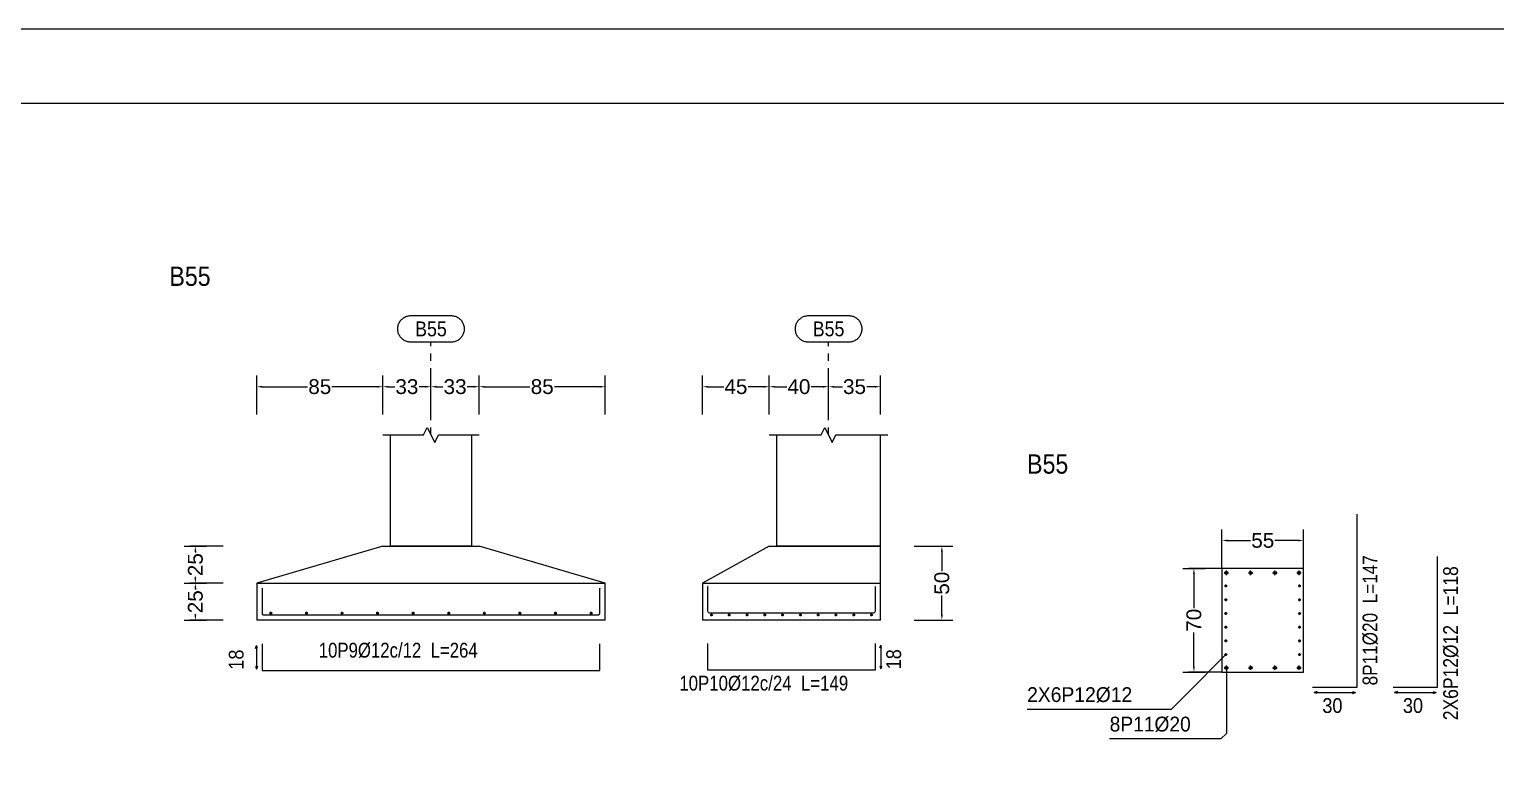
# Model space of a CAD drawing. Header units: millimetres. Extents: x 0 to 147, y 0 to 144.
# Drawn here: x 25.52 to 45.3, y 32.2 to 42 of the extents above; entities that cross this region are included whole.
import ezdxf
from ezdxf.enums import TextEntityAlignment as Align

# ---------------------------------------------------------------- set-up
doc = ezdxf.new("R2010")
doc.units = ezdxf.units.MM
doc.linetypes.add('CYPE_PUNTO', pattern=[0.075, 0, -0.075])
for name, color, linetype, lineweight in [('CIM_COTAS', 2, 'Continuous', 0), ('CIM_DIB_ARMADOS', 4, 'Continuous', 0), ('CIM_GEOMETRIA', 2, 'Continuous', 0), ('CIM_REFEREN', 2, 'Continuous', 0), ('CIM_TXT_ARMADOS', 3, 'Continuous', 0), ('RECUAD_LIMITES', 2, 'Continuous', 0), ('RECUAD_MARCO', 1, 'Continuous', 20)]:
    doc.layers.add(name, color=color, linetype=linetype, lineweight=lineweight)
doc.styles.add('CYPETXT_0.3_romans', font='arial.ttf', dxfattribs={"height": 0.2})
doc.styles.add('CYPETXT_romans', font='arial.ttf', dxfattribs={"height": 0.2})
doc.dimstyles.new('cype_arrow', dxfattribs={"dimtxt": 0.18, "dimasz": 0.075, "dimexe": 0.075, "dimexo": 0.075, "dimgap": 0, "dimtad": 0, "dimdec": 4, "dimzin": 0, "dimdsep": 46, "dimtxsty": 'CYPETXT_0.3_romans', "dimcen": 0.09, "dimadec": 0, "dimazin": 0, "dimtfac": 1, "dimtdec": 4, "dimtofl": 0, "dimtmove": 2, "dimatfit": 3, "dimfxl": 1, "dimtolj": 1, "dimtzin": 0, "dimarcsym": 0})

# ---------------------------------------------------------------- blocks, each defined once
blk = doc.blocks.new('*D329')
at = {"layer": 'CIM_COTAS', "color": 0, "lineweight": -2, "transparency": 16777216}
for p, q in [((28.586, 36.804), (28.586, 37.254)), ((30.286, 36.804), (30.286, 37.254)), ((28.661, 37.179), (29.271, 37.179)), ((30.211, 37.179), (29.6, 37.179))]:
    blk.add_line(p, q, dxfattribs=at)
at = {"layer": 'CIM_COTAS', "color": 0, "transparency": 16777216}
for points in [[(28.661, 37.191), (28.661, 37.166), (28.586, 37.179)], [(30.211, 37.191), (30.211, 37.166), (30.286, 37.179)]]:
    blk.add_solid(points, dxfattribs=at)
at = {"layer": 'Defpoints', "color": 0, "transparency": 16777216}
for p in [(30.286, 37.179), (28.586, 36.729), (30.286, 36.729)]:
    blk.add_point(p, dxfattribs=at)
at = {"layer": 'CIM_COTAS', "color": 0, "transparency": 16777216, "insert": (29.436, 37.179), "char_height": 0.2, "attachment_point": 5, "style": 'CYPETXT_0.3_romans'}
blk.add_mtext('\\A1;85', dxfattribs=at)
blk = doc.blocks.new('*D330')
at = {"layer": 'CIM_COTAS', "color": 0, "lineweight": -2, "transparency": 16777216}
for p, q in [((30.286, 36.804), (30.286, 37.254)), ((30.936, 36.804), (30.936, 37.254)), ((30.361, 37.179), (30.446, 37.179)), ((30.861, 37.179), (30.775, 37.179))]:
    blk.add_line(p, q, dxfattribs=at)
at = {"layer": 'CIM_COTAS', "color": 0, "transparency": 16777216}
for points in [[(30.361, 37.191), (30.361, 37.166), (30.286, 37.179)], [(30.861, 37.191), (30.861, 37.166), (30.936, 37.179)]]:
    blk.add_solid(points, dxfattribs=at)
at = {"layer": 'Defpoints', "color": 0, "transparency": 16777216}
for p in [(30.936, 37.179), (30.286, 36.729), (30.936, 36.729)]:
    blk.add_point(p, dxfattribs=at)
at = {"layer": 'CIM_COTAS', "color": 0, "transparency": 16777216, "insert": (30.611, 37.179), "char_height": 0.2, "attachment_point": 5, "style": 'CYPETXT_0.3_romans'}
blk.add_mtext('\\A1;33', dxfattribs=at)
blk = doc.blocks.new('*D331')
at = {"layer": 'CIM_COTAS', "color": 0, "lineweight": -2, "transparency": 16777216}
for p, q in [((30.936, 36.804), (30.936, 37.254)), ((31.586, 36.804), (31.586, 37.254)), ((31.011, 37.179), (31.096, 37.179)), ((31.511, 37.179), (31.425, 37.179))]:
    blk.add_line(p, q, dxfattribs=at)
at = {"layer": 'CIM_COTAS', "color": 0, "transparency": 16777216}
for points in [[(31.011, 37.191), (31.011, 37.166), (30.936, 37.179)], [(31.511, 37.191), (31.511, 37.166), (31.586, 37.179)]]:
    blk.add_solid(points, dxfattribs=at)
at = {"layer": 'Defpoints', "color": 0, "transparency": 16777216}
for p in [(31.586, 37.179), (30.936, 36.729), (31.586, 36.729)]:
    blk.add_point(p, dxfattribs=at)
at = {"layer": 'CIM_COTAS', "color": 0, "transparency": 16777216, "insert": (31.261, 37.179), "char_height": 0.2, "attachment_point": 5, "style": 'CYPETXT_0.3_romans'}
blk.add_mtext('\\A1;33', dxfattribs=at)
blk = doc.blocks.new('*D332')
at = {"layer": 'CIM_COTAS', "color": 0, "lineweight": -2, "transparency": 16777216}
for p, q in [((31.586, 36.804), (31.586, 37.254)), ((33.286, 36.804), (33.286, 37.254)), ((31.661, 37.179), (32.271, 37.179)), ((33.211, 37.179), (32.6, 37.179))]:
    blk.add_line(p, q, dxfattribs=at)
at = {"layer": 'CIM_COTAS', "color": 0, "transparency": 16777216}
for points in [[(31.661, 37.191), (31.661, 37.166), (31.586, 37.179)], [(33.211, 37.191), (33.211, 37.166), (33.286, 37.179)]]:
    blk.add_solid(points, dxfattribs=at)
at = {"layer": 'Defpoints', "color": 0, "transparency": 16777216}
for p in [(33.286, 37.179), (31.586, 36.729), (33.286, 36.729)]:
    blk.add_point(p, dxfattribs=at)
at = {"layer": 'CIM_COTAS', "color": 0, "transparency": 16777216, "insert": (32.436, 37.179), "char_height": 0.2, "attachment_point": 5, "style": 'CYPETXT_0.3_romans'}
blk.add_mtext('\\A1;85', dxfattribs=at)
blk = doc.blocks.new('*D333')
at = {"layer": 'CIM_COTAS', "color": 0, "lineweight": -2, "transparency": 16777216}
for p, q in [((28.133, 34.528), (27.683, 34.528)), ((27.758, 34.453), (27.758, 34.444)), ((28.133, 34.028), (27.683, 34.028)), ((27.758, 34.103), (27.758, 34.112))]:
    blk.add_line(p, q, dxfattribs=at)
at = {"layer": 'CIM_COTAS', "color": 0, "transparency": 16777216}
for points in [[(27.745, 34.453), (27.77, 34.453), (27.758, 34.528)], [(27.745, 34.103), (27.77, 34.103), (27.758, 34.028)]]:
    blk.add_solid(points, dxfattribs=at)
at = {"layer": 'Defpoints', "color": 0, "transparency": 16777216}
for p in [(27.758, 34.528), (28.208, 34.528), (28.208, 34.028)]:
    blk.add_point(p, dxfattribs=at)
at = {"layer": 'CIM_COTAS', "color": 0, "transparency": 16777216, "insert": (27.758, 34.278), "char_height": 0.2, "attachment_point": 5, "rotation": 90, "style": 'CYPETXT_0.3_romans'}
blk.add_mtext('\\A1;25', dxfattribs=at)
blk = doc.blocks.new('*D334')
at = {"layer": 'CIM_COTAS', "color": 0, "lineweight": -2, "transparency": 16777216}
for p, q in [((28.133, 35.028), (27.683, 35.028)), ((27.758, 34.953), (27.758, 34.944)), ((28.133, 34.528), (27.683, 34.528)), ((27.758, 34.603), (27.758, 34.612))]:
    blk.add_line(p, q, dxfattribs=at)
at = {"layer": 'CIM_COTAS', "color": 0, "transparency": 16777216}
for points in [[(27.745, 34.953), (27.77, 34.953), (27.758, 35.028)], [(27.745, 34.603), (27.77, 34.603), (27.758, 34.528)]]:
    blk.add_solid(points, dxfattribs=at)
at = {"layer": 'Defpoints', "color": 0, "transparency": 16777216}
for p in [(27.758, 35.028), (28.208, 35.028), (28.208, 34.528)]:
    blk.add_point(p, dxfattribs=at)
at = {"layer": 'CIM_COTAS', "color": 0, "transparency": 16777216, "insert": (27.758, 34.778), "char_height": 0.2, "attachment_point": 5, "rotation": 90, "style": 'CYPETXT_0.3_romans'}
blk.add_mtext('\\A1;25', dxfattribs=at)
blk = doc.blocks.new('*D335')
at = {"layer": 'CIM_COTAS', "color": 0, "lineweight": -2, "transparency": 16777216}
for p, q in [((34.599, 36.804), (34.599, 37.254)), ((35.499, 36.804), (35.499, 37.254)), ((34.674, 37.179), (34.884, 37.179)), ((35.424, 37.179), (35.215, 37.179))]:
    blk.add_line(p, q, dxfattribs=at)
at = {"layer": 'CIM_COTAS', "color": 0, "transparency": 16777216}
for points in [[(34.674, 37.191), (34.674, 37.166), (34.599, 37.179)], [(35.424, 37.191), (35.424, 37.166), (35.499, 37.179)]]:
    blk.add_solid(points, dxfattribs=at)
at = {"layer": 'Defpoints', "color": 0, "transparency": 16777216}
for p in [(35.499, 37.179), (34.599, 36.729), (35.499, 36.729)]:
    blk.add_point(p, dxfattribs=at)
at = {"layer": 'CIM_COTAS', "color": 0, "transparency": 16777216, "insert": (35.049, 37.179), "char_height": 0.2, "attachment_point": 5, "style": 'CYPETXT_0.3_romans'}
blk.add_mtext('\\A1;45', dxfattribs=at)
blk = doc.blocks.new('*D336')
at = {"layer": 'CIM_COTAS', "color": 0, "lineweight": -2, "transparency": 16777216}
for p, q in [((35.499, 36.804), (35.499, 37.254)), ((36.299, 36.804), (36.299, 37.254)), ((35.574, 37.179), (35.734, 37.179)), ((36.224, 37.179), (36.065, 37.179))]:
    blk.add_line(p, q, dxfattribs=at)
at = {"layer": 'CIM_COTAS', "color": 0, "transparency": 16777216}
for points in [[(35.574, 37.191), (35.574, 37.166), (35.499, 37.179)], [(36.224, 37.191), (36.224, 37.166), (36.299, 37.179)]]:
    blk.add_solid(points, dxfattribs=at)
at = {"layer": 'Defpoints', "color": 0, "transparency": 16777216}
for p in [(36.299, 37.179), (35.499, 36.729), (36.299, 36.729)]:
    blk.add_point(p, dxfattribs=at)
at = {"layer": 'CIM_COTAS', "color": 0, "transparency": 16777216, "insert": (35.899, 37.179), "char_height": 0.2, "attachment_point": 5, "style": 'CYPETXT_0.3_romans'}
blk.add_mtext('\\A1;40', dxfattribs=at)
blk = doc.blocks.new('*D337')
at = {"layer": 'CIM_COTAS', "color": 0, "lineweight": -2, "transparency": 16777216}
for p, q in [((36.299, 36.804), (36.299, 37.254)), ((36.999, 36.804), (36.999, 37.254)), ((36.374, 37.179), (36.485, 37.179)), ((36.924, 37.179), (36.813, 37.179))]:
    blk.add_line(p, q, dxfattribs=at)
at = {"layer": 'CIM_COTAS', "color": 0, "transparency": 16777216}
for points in [[(36.374, 37.191), (36.374, 37.166), (36.299, 37.179)], [(36.924, 37.191), (36.924, 37.166), (36.999, 37.179)]]:
    blk.add_solid(points, dxfattribs=at)
at = {"layer": 'Defpoints', "color": 0, "transparency": 16777216}
for p in [(36.999, 37.179), (36.299, 36.729), (36.999, 36.729)]:
    blk.add_point(p, dxfattribs=at)
at = {"layer": 'CIM_COTAS', "color": 0, "transparency": 16777216, "insert": (36.649, 37.179), "char_height": 0.2, "attachment_point": 5, "style": 'CYPETXT_0.3_romans'}
blk.add_mtext('\\A1;35', dxfattribs=at)
blk = doc.blocks.new('*D338')
at = {"layer": 'CIM_COTAS', "color": 0, "lineweight": -2, "transparency": 16777216}
for p, q in [((37.452, 35.028), (37.902, 35.028)), ((37.827, 34.953), (37.827, 34.692)), ((37.827, 34.103), (37.827, 34.364)), ((37.452, 34.028), (37.902, 34.028))]:
    blk.add_line(p, q, dxfattribs=at)
at = {"layer": 'CIM_COTAS', "color": 0, "transparency": 16777216}
for points in [[(37.815, 34.953), (37.84, 34.953), (37.827, 35.028)], [(37.815, 34.103), (37.84, 34.103), (37.827, 34.028)]]:
    blk.add_solid(points, dxfattribs=at)
at = {"layer": 'Defpoints', "color": 0, "transparency": 16777216}
for p in [(37.377, 35.028), (37.827, 35.028), (37.377, 34.028)]:
    blk.add_point(p, dxfattribs=at)
at = {"layer": 'CIM_COTAS', "color": 0, "transparency": 16777216, "insert": (37.827, 34.528), "char_height": 0.2, "attachment_point": 5, "rotation": 90, "style": 'CYPETXT_0.3_romans'}
blk.add_mtext('\\A1;50', dxfattribs=at)
blk = doc.blocks.new('*D341')
at = {"layer": 'CIM_COTAS', "color": 0, "lineweight": -2, "transparency": 16777216}
for p, q in [((41.606, 34.73), (41.606, 35.18)), ((41.681, 35.105), (41.991, 35.105)), ((42.631, 35.105), (42.32, 35.105)), ((42.706, 34.73), (42.706, 35.18))]:
    blk.add_line(p, q, dxfattribs=at)
at = {"layer": 'CIM_COTAS', "color": 0, "transparency": 16777216}
for points in [[(41.681, 35.117), (41.681, 35.092), (41.606, 35.105)], [(42.631, 35.117), (42.631, 35.092), (42.706, 35.105)]]:
    blk.add_solid(points, dxfattribs=at)
at = {"layer": 'Defpoints', "color": 0, "transparency": 16777216}
for p in [(42.706, 35.105), (41.606, 34.655), (42.706, 34.655)]:
    blk.add_point(p, dxfattribs=at)
at = {"layer": 'CIM_COTAS', "color": 0, "transparency": 16777216, "insert": (42.156, 35.105), "char_height": 0.2, "attachment_point": 5, "style": 'CYPETXT_0.3_romans'}
blk.add_mtext('\\A1;55', dxfattribs=at)
blk = doc.blocks.new('*D342')
at = {"layer": 'CIM_COTAS', "color": 0, "lineweight": -2, "transparency": 16777216}
for p, q in [((41.602, 34.728), (41.152, 34.728)), ((41.227, 34.653), (41.227, 34.191)), ((41.227, 33.403), (41.227, 33.864)), ((41.602, 33.328), (41.152, 33.328))]:
    blk.add_line(p, q, dxfattribs=at)
at = {"layer": 'CIM_COTAS', "color": 0, "transparency": 16777216}
for points in [[(41.215, 34.653), (41.24, 34.653), (41.227, 34.728)], [(41.215, 33.403), (41.24, 33.403), (41.227, 33.328)]]:
    blk.add_solid(points, dxfattribs=at)
at = {"layer": 'Defpoints', "color": 0, "transparency": 16777216}
for p in [(41.227, 34.728), (41.677, 34.728), (41.677, 33.328)]:
    blk.add_point(p, dxfattribs=at)
at = {"layer": 'CIM_COTAS', "color": 0, "transparency": 16777216, "insert": (41.227, 34.028), "char_height": 0.2, "attachment_point": 5, "rotation": 90, "style": 'CYPETXT_0.3_romans'}
blk.add_mtext('\\A1;70', dxfattribs=at)

msp = doc.modelspace()

# ---------------------------------------------------------------- hatches: boundary and pattern name
at = {"layer": 'CIM_DIB_ARMADOS'}
h = msp.add_hatch(color=256, dxfattribs=at)
edge = h.paths.add_edge_path(flags=0)
edge.add_arc((28.65765, 34.45981), 0.0016, 0, 360)
h = msp.add_hatch(color=256, dxfattribs=at)
edge = h.paths.add_edge_path(flags=0)
edge.add_arc((33.21365, 34.45981), 0.0016, 0, 360)
h = msp.add_hatch(color=256, dxfattribs=at)
edge = h.paths.add_edge_path(flags=0)
edge.add_arc((34.67115, 34.48381), 0.0016, 0, 360)
h = msp.add_hatch(color=256, dxfattribs=at)
edge = h.paths.add_edge_path(flags=0)
edge.add_arc((36.92715, 34.48381), 0.0016, 0, 360)

# ---------------------------------------------------------------- linework, layer by layer
at = {"layer": 'CIM_COTAS', "linetype": 'CYPE_PUNTO'}
for p, q in [((30.93565, 36.52781), (30.93565, 37.77881)), ((36.29915, 36.52781), (36.29915, 37.77881))]:
    msp.add_line(p, q, dxfattribs=at)
at = {"layer": 'CIM_COTAS'}
for p, q in [((28.58565, 37.02881), (28.58565, 37.32881)), ((30.28565, 37.02881), (30.28565, 37.32881)), ((30.28565, 37.02881), (30.28565, 37.32881)), ((30.93565, 37.02881), (30.93565, 37.32881)), ((30.93565, 37.02881), (30.93565, 37.32881)), ((31.58565, 37.02881), (31.58565, 37.32881)), ((31.58565, 37.02881), (31.58565, 37.32881)), ((33.28565, 37.02881), (33.28565, 37.32881)), ((34.59915, 37.02881), (34.59915, 37.32881)), ((35.49915, 37.02881), (35.49915, 37.32881)), ((35.49915, 37.02881), (35.49915, 37.32881)), ((36.29915, 37.02881), (36.29915, 37.32881)), ((36.29915, 37.02881), (36.29915, 37.32881)), ((36.99915, 37.02881), (36.99915, 37.32881)), ((41.6057, 34.95481), (41.6057, 35.25481)), ((42.7057, 34.95481), (42.7057, 35.25481)), ((27.60765, 35.02781), (27.90765, 35.02781)), ((37.67715, 35.02781), (37.97715, 35.02781)), ((41.07715, 34.72781), (41.37715, 34.72781)), ((27.60765, 34.52781), (27.90765, 34.52781)), ((27.60765, 34.52781), (27.90765, 34.52781)), ((27.60765, 34.02781), (27.90765, 34.02781)), ((37.67715, 34.02781), (37.97715, 34.02781)), ((41.07715, 33.32781), (41.37715, 33.32781))]:
    msp.add_line(p, q, dxfattribs=at)
for points in [[(31.20415, 38.13881), (31.21617, 38.13841), (31.22814, 38.13721), (31.24, 38.13521), (31.25171, 38.13242), (31.26319, 38.12886), (31.27442, 38.12453), (31.28533, 38.11947), (31.29588, 38.11369), (31.30602, 38.10721), (31.3157, 38.10008), (31.32489, 38.09231), (31.33354, 38.08395), (31.34161, 38.07503), (31.34906, 38.06559), (31.35587, 38.05567), (31.362, 38.04532), (31.36743, 38.03458), (31.37212, 38.02351), (31.37607, 38.01214), (31.37925, 38.00054), (31.38164, 37.98875), (31.38325, 37.97683), (31.38405, 37.96483), (31.38405, 37.9528), (31.38325, 37.9408), (31.38164, 37.92888), (31.37925, 37.91709), (31.37607, 37.90549), (31.37212, 37.89412), (31.36743, 37.88305), (31.362, 37.87231), (31.35587, 37.86196), (31.34906, 37.85204), (31.34161, 37.8426), (31.33354, 37.83368), (31.32489, 37.82532), (31.3157, 37.81755), (31.30602, 37.81042), (31.29588, 37.80394), (31.28533, 37.79816), (31.27442, 37.7931), (31.26319, 37.78877), (31.25171, 37.78521), (31.24, 37.78242), (31.22814, 37.78042), (31.21617, 37.77922), (31.20415, 37.77881), (30.66715, 37.77881), (30.65513, 37.77922), (30.64316, 37.78042), (30.6313, 37.78242), (30.61959, 37.78521), (30.60811, 37.78877), (30.59688, 37.7931), (30.58597, 37.79816), (30.57542, 37.80394), (30.56528, 37.81042), (30.5556, 37.81755), (30.54641, 37.82532), (30.53776, 37.83368), (30.52969, 37.8426), (30.52224, 37.85204), (30.51543, 37.86196), (30.5093, 37.87231), (30.50387, 37.88305), (30.49918, 37.89412), (30.49523, 37.90549), (30.49205, 37.91709), (30.48966, 37.92888), (30.48805, 37.9408), (30.48725, 37.9528), (30.48725, 37.96483), (30.48805, 37.97683), (30.48966, 37.98875), (30.49205, 38.00054), (30.49523, 38.01214), (30.49918, 38.02351), (30.50387, 38.03458), (30.5093, 38.04532), (30.51543, 38.05567), (30.52224, 38.06559), (30.52969, 38.07503), (30.53776, 38.08395), (30.54641, 38.09231), (30.5556, 38.10008), (30.56528, 38.10721), (30.57542, 38.11369), (30.58597, 38.11947), (30.59688, 38.12453), (30.60811, 38.12886), (30.61959, 38.13242), (30.6313, 38.13521), (30.64316, 38.13721), (30.65513, 38.13841), (30.66715, 38.13881), (31.20415, 38.13881)], [(36.56765, 38.13881), (36.57967, 38.13841), (36.59164, 38.13721), (36.6035, 38.13521), (36.61521, 38.13242), (36.62669, 38.12886), (36.63792, 38.12453), (36.64883, 38.11947), (36.65938, 38.11369), (36.66952, 38.10721), (36.6792, 38.10008), (36.68839, 38.09231), (36.69704, 38.08395), (36.70511, 38.07503), (36.71256, 38.06559), (36.71937, 38.05567), (36.7255, 38.04532), (36.73093, 38.03458), (36.73562, 38.02351), (36.73957, 38.01214), (36.74275, 38.00054), (36.74514, 37.98875), (36.74675, 37.97683), (36.74755, 37.96483), (36.74755, 37.9528), (36.74675, 37.9408), (36.74514, 37.92888), (36.74275, 37.91709), (36.73957, 37.90549), (36.73562, 37.89412), (36.73093, 37.88305), (36.7255, 37.87231), (36.71937, 37.86196), (36.71256, 37.85204), (36.70511, 37.8426), (36.69704, 37.83368), (36.68839, 37.82532), (36.6792, 37.81755), (36.66952, 37.81042), (36.65938, 37.80394), (36.64883, 37.79816), (36.63792, 37.7931), (36.62669, 37.78877), (36.61521, 37.78521), (36.6035, 37.78242), (36.59164, 37.78042), (36.57967, 37.77922), (36.56765, 37.77881), (36.03065, 37.77881), (36.01863, 37.77922), (36.00666, 37.78042), (35.9948, 37.78242), (35.98309, 37.78521), (35.97161, 37.78877), (35.96038, 37.7931), (35.94947, 37.79816), (35.93892, 37.80394), (35.92878, 37.81042), (35.9191, 37.81755), (35.90991, 37.82532), (35.90126, 37.83368), (35.89319, 37.8426), (35.88574, 37.85204), (35.87893, 37.86196), (35.8728, 37.87231), (35.86737, 37.88305), (35.86268, 37.89412), (35.85873, 37.90549), (35.85555, 37.91709), (35.85316, 37.92888), (35.85155, 37.9408), (35.85075, 37.9528), (35.85075, 37.96483), (35.85155, 37.97683), (35.85316, 37.98875), (35.85555, 38.00054), (35.85873, 38.01214), (35.86268, 38.02351), (35.86737, 38.03458), (35.8728, 38.04532), (35.87893, 38.05567), (35.88574, 38.06559), (35.89319, 38.07503), (35.90126, 38.08395), (35.90991, 38.09231), (35.9191, 38.10008), (35.92878, 38.10721), (35.93892, 38.11369), (35.94947, 38.11947), (35.96038, 38.12453), (35.97161, 38.12886), (35.98309, 38.13242), (35.9948, 38.13521), (36.00666, 38.13721), (36.01863, 38.13841), (36.03065, 38.13881), (36.56765, 38.13881)]]:
    msp.add_lwpolyline(points, close=True, dxfattribs=at)
at = {"layer": 'CIM_DIB_ARMADOS'}
for p, q in [((41.6357, 34.66781), (41.6957, 34.66781)), ((41.6357, 34.66781), (41.6957, 34.66781)), ((41.6657, 34.63781), (41.6657, 34.69781)), ((41.6657, 34.63781), (41.6657, 34.69781)), ((41.96236, 34.66781), (42.02236, 34.66781)), ((41.96236, 34.66781), (42.02236, 34.66781)), ((41.99236, 34.63781), (41.99236, 34.69781)), ((41.99236, 34.63781), (41.99236, 34.69781)), ((42.28903, 34.66781), (42.34903, 34.66781)), ((42.28903, 34.66781), (42.34903, 34.66781)), ((42.31903, 34.63781), (42.31903, 34.69781)), ((42.31903, 34.63781), (42.31903, 34.69781)), ((42.6157, 34.66781), (42.6757, 34.66781)), ((42.6157, 34.66781), (42.6757, 34.66781)), ((42.6457, 34.63781), (42.6457, 34.69781)), ((42.6457, 34.63781), (42.6457, 34.69781)), ((41.6397, 34.49067), (41.6757, 34.49067)), ((41.6397, 34.49067), (41.6757, 34.49067)), ((41.6577, 34.47267), (41.6577, 34.50867)), ((41.6577, 34.47267), (41.6577, 34.50867)), ((42.6357, 34.49067), (42.6717, 34.49067)), ((42.6357, 34.49067), (42.6717, 34.49067)), ((42.6537, 34.47267), (42.6537, 34.50867)), ((42.6537, 34.47267), (42.6537, 34.50867)), ((41.6397, 34.30553), (41.6757, 34.30553)), ((41.6397, 34.30553), (41.6757, 34.30553)), ((41.6577, 34.28753), (41.6577, 34.32353)), ((41.6577, 34.28753), (41.6577, 34.32353)), ((42.6357, 34.30553), (42.6717, 34.30553)), ((42.6357, 34.30553), (42.6717, 34.30553)), ((42.6537, 34.28753), (42.6537, 34.32353)), ((42.6537, 34.28753), (42.6537, 34.32353)), ((28.75765, 34.12381), (28.79365, 34.12381)), ((28.77565, 34.10581), (28.77565, 34.14181)), ((29.23765, 34.12381), (29.27365, 34.12381)), ((29.25565, 34.10581), (29.25565, 34.14181)), ((29.71765, 34.12381), (29.75365, 34.12381)), ((29.73565, 34.10581), (29.73565, 34.14181)), ((30.19765, 34.12381), (30.23365, 34.12381)), ((30.21565, 34.10581), (30.21565, 34.14181)), ((30.67765, 34.12381), (30.71365, 34.12381)), ((30.69565, 34.10581), (30.69565, 34.14181)), ((31.15765, 34.12381), (31.19365, 34.12381)), ((31.17565, 34.10581), (31.17565, 34.14181)), ((31.63765, 34.12381), (31.67365, 34.12381)), ((31.65565, 34.10581), (31.65565, 34.14181)), ((32.11765, 34.12381), (32.15365, 34.12381)), ((32.13565, 34.10581), (32.13565, 34.14181)), ((32.59765, 34.12381), (32.63365, 34.12381)), ((32.61565, 34.10581), (32.61565, 34.14181)), ((33.07765, 34.12381), (33.11365, 34.12381)), ((33.09565, 34.10581), (33.09565, 34.14181)), ((34.70115, 34.09981), (34.73715, 34.09981)), ((34.71915, 34.08181), (34.71915, 34.11781)), ((34.94115, 34.09981), (34.97715, 34.09981)), ((34.95915, 34.08181), (34.95915, 34.11781)), ((35.18115, 34.09981), (35.21715, 34.09981)), ((35.19915, 34.08181), (35.19915, 34.11781)), ((35.42115, 34.09981), (35.45715, 34.09981)), ((35.43915, 34.08181), (35.43915, 34.11781)), ((35.66115, 34.09981), (35.69715, 34.09981)), ((35.67915, 34.08181), (35.67915, 34.11781)), ((35.90115, 34.09981), (35.93715, 34.09981)), ((35.91915, 34.08181), (35.91915, 34.11781)), ((36.14115, 34.09981), (36.17715, 34.09981)), ((36.15915, 34.08181), (36.15915, 34.11781)), ((36.38115, 34.09981), (36.41715, 34.09981)), ((36.39915, 34.08181), (36.39915, 34.11781)), ((36.62115, 34.09981), (36.65715, 34.09981)), ((36.63915, 34.08181), (36.63915, 34.11781)), ((36.86115, 34.09981), (36.89715, 34.09981)), ((36.87915, 34.08181), (36.87915, 34.11781)), ((41.6397, 34.12039), (41.6757, 34.12039)), ((41.6397, 34.12039), (41.6757, 34.12039)), ((41.6577, 34.10239), (41.6577, 34.13839)), ((41.6577, 34.10239), (41.6577, 34.13839)), ((42.6357, 34.12039), (42.6717, 34.12039)), ((42.6357, 34.12039), (42.6717, 34.12039)), ((42.6537, 34.10239), (42.6537, 34.13839)), ((42.6537, 34.10239), (42.6537, 34.13839)), ((41.6397, 33.93524), (41.6757, 33.93524)), ((41.6397, 33.93524), (41.6757, 33.93524)), ((41.6577, 33.91724), (41.6577, 33.95324)), ((41.6577, 33.91724), (41.6577, 33.95324)), ((42.6357, 33.93524), (42.6717, 33.93524)), ((42.6357, 33.93524), (42.6717, 33.93524)), ((42.6537, 33.91724), (42.6537, 33.95324)), ((42.6537, 33.91724), (42.6537, 33.95324)), ((41.6397, 33.7501), (41.6757, 33.7501)), ((41.6397, 33.7501), (41.6757, 33.7501)), ((41.6577, 33.7321), (41.6577, 33.7681)), ((41.6577, 33.7321), (41.6577, 33.7681)), ((42.6357, 33.7501), (42.6717, 33.7501)), ((42.6357, 33.7501), (42.6717, 33.7501)), ((42.6537, 33.7321), (42.6537, 33.7681)), ((42.6537, 33.7321), (42.6537, 33.7681)), ((41.6397, 33.56496), (41.6757, 33.56496)), ((41.6397, 33.56496), (41.6757, 33.56496)), ((41.6577, 33.54696), (41.6577, 33.58296)), ((41.6577, 33.54696), (41.6577, 33.58296)), ((42.6357, 33.56496), (42.6717, 33.56496)), ((42.6357, 33.56496), (42.6717, 33.56496)), ((42.6537, 33.54696), (42.6537, 33.58296)), ((42.6537, 33.54696), (42.6537, 33.58296)), ((41.6357, 33.38781), (41.6957, 33.38781)), ((41.6357, 33.38781), (41.6957, 33.38781)), ((41.6657, 33.35781), (41.6657, 33.41781)), ((41.6657, 33.35781), (41.6657, 33.41781)), ((41.96236, 33.38781), (42.02236, 33.38781)), ((41.96236, 33.38781), (42.02236, 33.38781)), ((41.99236, 33.35781), (41.99236, 33.41781)), ((41.99236, 33.35781), (41.99236, 33.41781)), ((42.28903, 33.38781), (42.34903, 33.38781)), ((42.28903, 33.38781), (42.34903, 33.38781)), ((42.31903, 33.35781), (42.31903, 33.41781)), ((42.31903, 33.35781), (42.31903, 33.41781)), ((42.6157, 33.38781), (42.6757, 33.38781)), ((42.6157, 33.38781), (42.6757, 33.38781)), ((42.6457, 33.35781), (42.6457, 33.41781)), ((42.6457, 33.35781), (42.6457, 33.41781))]:
    msp.add_line(p, q, dxfattribs=at)
for points in [[(42.8277, 33.12781), (43.4277, 33.12781), (43.4277, 35.45981)], [(43.9147, 33.12781), (44.5147, 33.12781), (44.5147, 34.88781)], [(28.65765, 34.45981), (28.65765, 34.12381), (28.66087, 34.11181), (28.66965, 34.10303), (28.68165, 34.09981), (33.18965, 34.09981), (33.20165, 34.10303), (33.21043, 34.11181), (33.21365, 34.12381), (33.21365, 34.45981)], [(36.92715, 34.48381), (36.92715, 34.14781), (36.92393, 34.13581), (36.91515, 34.12703), (36.90315, 34.12381), (34.69515, 34.12381), (34.68315, 34.12703), (34.67437, 34.13581), (34.67115, 34.14781), (34.67115, 34.48381)], [(28.65765, 33.70981), (28.65765, 33.34981), (33.21365, 33.34981), (33.21365, 33.70981)], [(36.92715, 33.71481), (36.92715, 33.35481), (34.67115, 33.35481), (34.67115, 33.71481)]]:
    msp.add_lwpolyline(points, dxfattribs=at)
for centre, radius in [((41.6657, 34.66781), 0.02), ((41.6657, 34.66781), 0.02), ((41.99236, 34.66781), 0.02), ((41.99236, 34.66781), 0.02), ((42.31903, 34.66781), 0.02), ((42.31903, 34.66781), 0.02), ((42.6457, 34.66781), 0.02), ((42.6457, 34.66781), 0.02), ((28.65765, 34.45981), 0.0016), ((33.21365, 34.45981), 0.0016), ((34.67115, 34.48381), 0.0016), ((36.92715, 34.48381), 0.0016), ((41.6577, 34.49067), 0.012), ((41.6577, 34.49067), 0.012), ((42.6537, 34.49067), 0.012), ((42.6537, 34.49067), 0.012), ((41.6577, 34.30553), 0.012), ((41.6577, 34.30553), 0.012), ((42.6537, 34.30553), 0.012), ((42.6537, 34.30553), 0.012), ((28.77565, 34.12381), 0.012), ((29.25565, 34.12381), 0.012), ((29.73565, 34.12381), 0.012), ((30.21565, 34.12381), 0.012), ((30.69565, 34.12381), 0.012), ((31.17565, 34.12381), 0.012), ((31.65565, 34.12381), 0.012), ((32.13565, 34.12381), 0.012), ((32.61565, 34.12381), 0.012), ((33.09565, 34.12381), 0.012), ((34.71915, 34.09981), 0.012), ((34.95915, 34.09981), 0.012), ((35.19915, 34.09981), 0.012), ((35.43915, 34.09981), 0.012), ((35.67915, 34.09981), 0.012), ((35.91915, 34.09981), 0.012), ((36.15915, 34.09981), 0.012), ((36.39915, 34.09981), 0.012), ((36.63915, 34.09981), 0.012), ((36.87915, 34.09981), 0.012), ((41.6577, 34.12039), 0.012), ((41.6577, 34.12039), 0.012), ((42.6537, 34.12039), 0.012), ((42.6537, 34.12039), 0.012), ((41.6577, 33.93524), 0.012), ((41.6577, 33.93524), 0.012), ((42.6537, 33.93524), 0.012), ((42.6537, 33.93524), 0.012), ((41.6577, 33.7501), 0.012), ((41.6577, 33.7501), 0.012), ((42.6537, 33.7501), 0.012), ((42.6537, 33.7501), 0.012), ((41.6577, 33.56496), 0.012), ((41.6577, 33.56496), 0.012), ((42.6537, 33.56496), 0.012), ((42.6537, 33.56496), 0.012), ((41.6657, 33.38781), 0.02), ((41.6657, 33.38781), 0.02), ((41.99236, 33.38781), 0.02), ((41.99236, 33.38781), 0.02), ((42.31903, 33.38781), 0.02), ((42.31903, 33.38781), 0.02), ((42.6457, 33.38781), 0.02), ((42.6457, 33.38781), 0.02)]:
    msp.add_circle(centre, radius, dxfattribs=at)
at = {"layer": 'CIM_GEOMETRIA'}
for p, q in [((30.38565, 36.52781), (30.38565, 35.02781)), ((31.48565, 35.02781), (31.48565, 36.52781)), ((35.59915, 35.02781), (35.59915, 36.52781)), ((36.99915, 35.02781), (36.99915, 36.52781)), ((30.28565, 35.02781), (28.58565, 34.52781)), ((30.28565, 35.02781), (31.58565, 35.02781)), ((31.48565, 35.02781), (30.38565, 35.02781)), ((33.28565, 34.52781), (31.58565, 35.02781)), ((35.49915, 35.02781), (34.59915, 34.52781)), ((35.49915, 35.02781), (36.99915, 35.02781)), ((36.99915, 35.02781), (35.59915, 35.02781)), ((36.99915, 34.52781), (36.99915, 35.02781)), ((28.58565, 34.52781), (33.28565, 34.52781)), ((28.58565, 34.52781), (28.58565, 34.02781)), ((33.28565, 34.02781), (33.28565, 34.52781)), ((34.59915, 34.52781), (36.99915, 34.52781)), ((34.59915, 34.52781), (34.59915, 34.02781)), ((36.99915, 34.02781), (36.99915, 34.52781)), ((33.28565, 34.02781), (28.58565, 34.02781)), ((36.99915, 34.02781), (34.59915, 34.02781))]:
    msp.add_line(p, q, dxfattribs=at)
for points in [[(30.28565, 36.52781), (30.83565, 36.52781), (30.88565, 36.62781), (30.98565, 36.42781), (31.03565, 36.52781), (31.58565, 36.52781)], [(35.49915, 36.52781), (36.19915, 36.52781), (36.24915, 36.62781), (36.34915, 36.42781), (36.39915, 36.52781), (37.09915, 36.52781)]]:
    msp.add_lwpolyline(points, dxfattribs=at)
msp.add_lwpolyline([(41.6057, 33.32781), (42.7057, 33.32781), (42.7057, 34.72781), (41.6057, 34.72781), (41.6057, 33.32781)], close=True, dxfattribs=at)
at = {"layer": 'CIM_TXT_ARMADOS'}
for p, q in [((28.57015, 33.64961), (28.58265, 33.68961)), ((28.59515, 33.64961), (28.58265, 33.68961)), ((28.58265, 33.68961), (28.58265, 33.37001)), ((36.98965, 33.65461), (37.00215, 33.69461)), ((37.01465, 33.65461), (37.00215, 33.69461)), ((37.00215, 33.69461), (37.00215, 33.37501)), ((41.6577, 33.56496), (41.13028, 33.03754)), ((28.57015, 33.41001), (28.58265, 33.37001)), ((28.59515, 33.41001), (28.58265, 33.37001)), ((36.98965, 33.41501), (37.00215, 33.37501)), ((37.01465, 33.41501), (37.00215, 33.37501)), ((41.6657, 33.38781), (41.6657, 32.72781)), ((42.8879, 33.06531), (42.8479, 33.05281)), ((42.8879, 33.04031), (42.8479, 33.05281)), ((42.8479, 33.05281), (43.4075, 33.05281)), ((43.3675, 33.06531), (43.4075, 33.05281)), ((43.3675, 33.04031), (43.4075, 33.05281)), ((43.9749, 33.06531), (43.9349, 33.05281)), ((43.9749, 33.04031), (43.9349, 33.05281)), ((43.9349, 33.05281), (44.4945, 33.05281)), ((44.4545, 33.06531), (44.4945, 33.05281)), ((44.4545, 33.04031), (44.4945, 33.05281))]:
    msp.add_line(p, q, dxfattribs=at)
for points in [[(41.6577, 33.56496), (41.13028, 33.03754), (40.91815, 32.82541), (38.97715, 32.82541)], [(41.6657, 33.38781), (41.6657, 32.72781), (41.6657, 32.50281), (41.5907, 32.42781), (40.0907, 32.42781)]]:
    msp.add_lwpolyline(points, dxfattribs=at)
at = {"layer": 'RECUAD_LIMITES'}
msp.add_lwpolyline([(0, 0), (59.4, 0), (59.4, 42), (0, 42), (0, 0)], close=True, dxfattribs=at)
at = {"layer": 'RECUAD_MARCO'}
msp.add_lwpolyline([(2.5, 1), (58.4, 1), (58.4, 41), (2.5, 41), (2.5, 1)], close=True, dxfattribs=at)

# ---------------------------------------------------------------- texts
at = {"layer": 'CIM_COTAS', "style": 'CYPETXT_romans', "width": 0.8592}
for p in [(30.93565, 37.95881), (36.29915, 37.95881)]:
    msp.add_text('B55', height=0.2, dxfattribs=at).set_placement(p, align=Align.MIDDLE_CENTER)
at = {"layer": 'CIM_REFEREN', "style": 'CYPETXT_romans', "width": 0.8592}
msp.add_text('B55', height=0.26, dxfattribs=at).set_placement((27.40765, 38.79881), align=Align.TOP_LEFT)
at = {"layer": 'CIM_TXT_ARMADOS', "style": 'CYPETXT_romans', "width": 0.8592}
msp.add_text('B55', height=0.26, dxfattribs=at).set_placement((38.97715, 36.26631), align=Align.TOP_LEFT)
at = {"layer": 'CIM_TXT_ARMADOS', "style": 'CYPETXT_romans'}
for s, width, p in [('8P11%%c20  L=147', 0.828687, (43.7027, 33.14931)), ('2X6P12%%c12  L=118', 0.843553, (44.7897, 32.68031)), ('18', 0.872274, (37.27715, 33.36681)), ('18', 0.872274, (28.40765, 33.36181))]:
    msp.add_text(s, height=0.2, rotation=90, dxfattribs=dict(at, width=width)).set_placement(p)
for s, width, p in [('10P9%%c12c/12  L=264', 0.809319, (29.42215, 33.52481)), ('10P10%%c12c/24  L=149', 0.812574, (34.28565, 33.07981)), ('2X6P12%%c12', 0.93154, (38.97715, 32.92541)), ('30', 0.872274, (42.9597, 32.77781)), ('30', 0.872274, (44.0467, 32.77781)), ('8P11%%c20', 0.92633, (40.0907, 32.52781))]:
    msp.add_text(s, height=0.2, dxfattribs=dict(at, width=width)).set_placement(p)

# ---------------------------------------------------------------- dimensions: what is measured, and where the dimension line sits
at = {"layer": 'CIM_COTAS'}
for p1, p2, distance, text, picture, middle in [((28.58565, 36.72881), (30.28565, 36.72881), 0.45, '85', '*D329', (29.43565, 37.17881)), ((30.28565, 36.72881), (30.93565, 36.72881), 0.45, '33', '*D330', (30.61065, 37.17881)), ((30.93565, 36.72881), (31.58565, 36.72881), 0.45, '33', '*D331', (31.26065, 37.17881)), ((31.58565, 36.72881), (33.28565, 36.72881), 0.45, '85', '*D332', (32.43565, 37.17881)), ((34.59915, 36.72881), (35.49915, 36.72881), 0.45, '45', '*D335', (35.04915, 37.17881)), ((35.49915, 36.72881), (36.29915, 36.72881), 0.45, '40', '*D336', (35.89915, 37.17881)), ((36.29915, 36.72881), (36.99915, 36.72881), 0.45, '35', '*D337', (36.64915, 37.17881)), ((41.6057, 34.65481), (42.7057, 34.65481), 0.45, '55', '*D341', (42.1557, 35.10481)), ((28.20765, 34.52781), (28.20765, 35.02781), 0.45, '25', '*D334', (27.75765, 34.77781)), ((37.37715, 34.02781), (37.37715, 35.02781), -0.45, '50', '*D338', (37.82715, 34.52781)), ((41.67715, 33.32781), (41.67715, 34.72781), 0.45, '70', '*D342', (41.22715, 34.02781)), ((28.20765, 34.02781), (28.20765, 34.52781), 0.45, '25', '*D333', (27.75765, 34.27781))]:
    dim = msp.add_aligned_dim(p1=p1, p2=p2, distance=distance, text=text, dimstyle='cype_arrow', dxfattribs=at)
    dim.commit()
    dim.dimension.update_dxf_attribs({"geometry": picture, "text_midpoint": middle})

doc.saveas('drawing.dxf')
